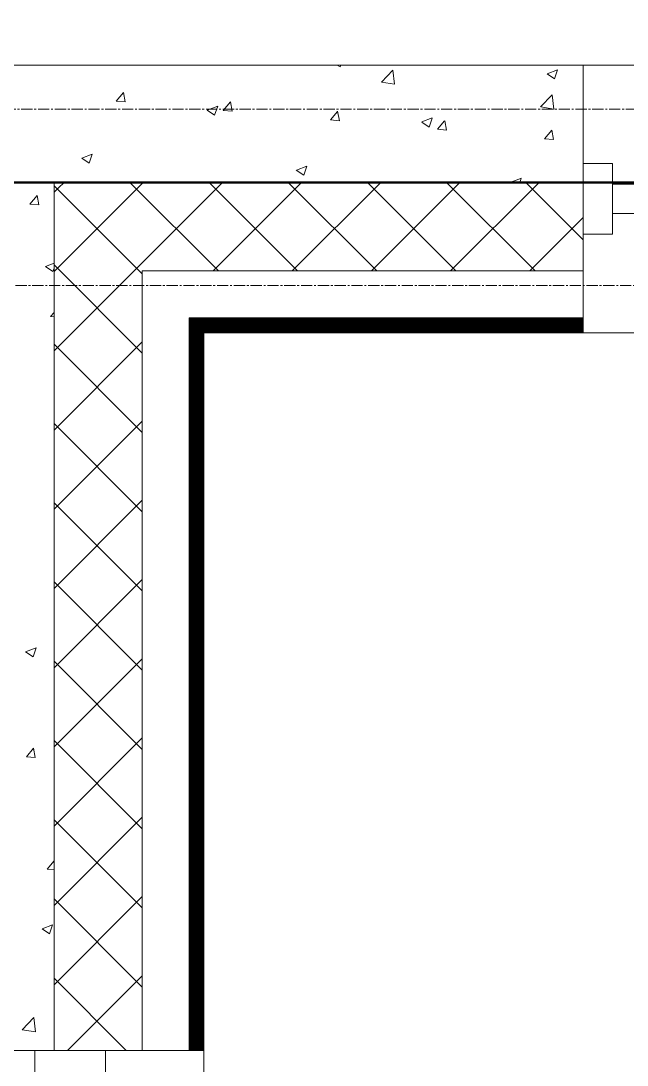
# Model space of a CAD drawing. Header units: millimetres. Extents: x -24360 to 609566, y -391049 to 148426.
# Drawn here: x 20143 to 21175, y 67075 to 68850 of the extents above; entities that cross this region are included whole.
import ezdxf

# ---------------------------------------------------------------- set-up
doc = ezdxf.new("R2010")
doc.units = ezdxf.units.MM
doc.linetypes.add('CENTER2', pattern=[28.575, 19.05, -3.175, 3.175, -3.175])
for name, color, linetype, lineweight in [('A-Wall_Материал_Газоблок_Контур', 250, 'Continuous', 0), ('АР_Окна', 4, 'Continuous', 5), ('АР_Стены ПЕНОблок', 52, 'Continuous', 20), ('АР_Тонкая', 254, 'Continuous', 5), ('АР_Утеплитель', 31, 'Continuous', 0), ('АР_Штриховка', 8, 'Continuous', 0)]:
    doc.layers.add(name, color=color, linetype=linetype, lineweight=lineweight)
doc.layers.add('АР_Оси_РД_100', color=7, linetype='Continuous', lineweight=0, true_color=0x525252)
doc.layers.add('РД_Оси_100', color=7, linetype='Continuous', lineweight=0, true_color=0x525252)
doc.layers.add('КР_Балки-0.5', color=60, linetype='Continuous', lineweight=50, plot=False)

# ---------------------------------------------------------------- blocks, each defined once
blk = doc.blocks.new('СОШ_2200_АР_ОСИ_М100_28.05.24')
at = {"layer": 'АР_Оси_РД_100', "linetype": 'CENTER2'}
for points in [[(95715.503, 68700), (-5454.958, 68700), (-5954.958, 68850)], [(78274.959, 68400), (-5454.958, 68400), (-5954.958, 68250)]]:
    blk.add_lwpolyline(points, dxfattribs=at)

msp = doc.modelspace()

# ---------------------------------------------------------------- linework, layer by layer
at = {"layer": 'A-Wall_Материал_Газоблок_Контур', "color": 18, "linetype": 'Continuous', "lineweight": 0, "true_color": 0x000000}
for p, q in [((23500, 68775), (21100, 68775)), ((21100, 68320), (23500, 68320)), ((20455, 65900), (20455, 67100))]:
    msp.add_line(p, q, dxfattribs=at)
at = {"layer": 'АР_Окна', "color": 18, "linetype": 'Continuous', "lineweight": 5, "true_color": 0x000000}
for p, q in [((23500, 68775), (21100, 68775)), ((21100, 68487.5), (21100, 68607.5)), ((21100, 68607.5), (21150, 68607.5)), ((21150, 68607.5), (21150, 68487.5)), ((21150, 68522.5), (21150, 68572.5)), ((21150, 68572.5), (23450, 68572.5)), ((23450, 68522.5), (21150, 68522.5)), ((21150, 68487.5), (21100, 68487.5)), ((23500, 68320), (21100, 68320)), ((20287.5, 67100), (20167.5, 67100)), ((20167.5, 67100), (20167.5, 67050)), ((20287.5, 67050), (20287.5, 67100)), ((20455, 67100), (20455, 65900))]:
    msp.add_line(p, q, dxfattribs=at)
at = {"layer": 'АР_Стены ПЕНОблок', "color": 18, "linetype": 'Continuous', "lineweight": 20, "true_color": 0x000000}
for p, q in [((21100, 68775), (20000, 68775)), ((21100, 68575), (21100, 68775)), ((20200, 67100), (20200, 68575)), ((20200, 68575), (21100, 68575)), ((20000, 67100), (20200, 67100))]:
    msp.add_line(p, q, dxfattribs=at)
at = {"layer": 'АР_Тонкая', "color": 18, "linetype": 'Continuous', "lineweight": 5, "true_color": 0x000000}
for p, q in [((20350, 68425), (20350, 67100)), ((21100, 68425), (20350, 68425)), ((21100, 68345), (21100, 68425)), ((20430, 67100), (20430, 68345)), ((20430, 68345), (20430, 67100)), ((20430, 68345), (21100, 68345)), ((21100, 68345), (20430, 68345)), ((21100, 68320), (21100, 68345)), ((20455, 67100), (20455, 68320)), ((20455, 68320), (21100, 68320)), ((20350, 67100), (20430, 67100)), ((20430, 67100), (20455, 67100))]:
    msp.add_line(p, q, dxfattribs=at)
at = {"layer": 'АР_Утеплитель', "color": 18, "linetype": 'Continuous', "lineweight": 0, "true_color": 0x000000}
for p, q in [((20200, 68575), (20200, 67100)), ((21100, 68575), (20200, 68575)), ((21100, 68425), (21100, 68575)), ((20350, 67100), (20350, 68425)), ((20350, 68425), (21100, 68425)), ((20200, 67100), (20350, 67100))]:
    msp.add_line(p, q, dxfattribs=at)
at = {"layer": 'АР_Штриховка', "color": 18, "linetype": 'Continuous', "lineweight": 0, "true_color": 0x000000}
for p, q in [((20681.877, 68775), (20686.59, 68771.821)), ((20686.595, 68771.819), (20687.663, 68775)), ((20756.785, 68745.747), (20776.569, 68766.366)), ((20779.404, 68742.247), (20776.598, 68766.369)), ((21039.01, 68760.054), (21056.795, 68766.881)), ((21051.626, 68751.477), (21056.776, 68766.826)), ((21038.986, 68760.001), (21051.621, 68751.479)), ((20305.696, 68713.525), (20317.941, 68728.118)), ((20320.984, 68712.215), (20318.047, 68728.137)), ((20756.806, 68745.702), (20779.396, 68742.198)), ((20305.696, 68713.524), (20320.878, 68712.196)), ((20487.881, 68697.586), (20500.126, 68712.179)), ((20503.168, 68696.276), (20500.231, 68712.197)), ((21027.864, 68703.705), (21047.648, 68724.324)), ((21050.483, 68700.205), (21047.677, 68724.327)), ((20460.539, 68698.42), (20473.173, 68689.898)), ((20460.563, 68698.473), (20478.348, 68705.3)), ((20473.179, 68689.896), (20478.329, 68705.245)), ((20487.881, 68697.585), (20503.063, 68696.256)), ((20670.065, 68681.647), (20682.311, 68696.24)), ((20685.352, 68680.337), (20682.415, 68696.258)), ((21027.885, 68703.66), (21050.475, 68700.156)), ((20670.065, 68681.646), (20685.247, 68680.317)), ((20825.57, 68678.078), (20838.204, 68669.556)), ((20825.594, 68678.131), (20843.378, 68684.958)), ((20838.21, 68669.554), (20843.36, 68684.903)), ((20852.25, 68665.708), (20864.495, 68680.301)), ((20867.536, 68664.398), (20864.6, 68680.319)), ((20852.25, 68665.707), (20867.432, 68664.378)), ((21034.435, 68649.769), (21046.68, 68664.362)), ((21049.721, 68648.458), (21046.784, 68664.38)), ((21034.435, 68649.767), (21049.617, 68648.439)), ((20247.146, 68616.551), (20264.931, 68623.377)), ((20259.763, 68607.974), (20264.913, 68623.323)), ((20247.122, 68616.498), (20259.757, 68607.976)), ((20612.153, 68596.155), (20624.788, 68587.633)), ((20612.177, 68596.208), (20629.962, 68603.035)), ((20624.793, 68587.631), (20629.943, 68602.98)), ((20350, 68419.832), (20200, 68569.832)), ((20208.16, 68566.84), (20216.321, 68575)), ((20275.512, 68499.488), (20351.025, 68575)), ((20479.536, 68425), (20329.536, 68575)), ((20342.864, 68432.136), (20485.729, 68575)), ((20614.239, 68425), (20464.239, 68575)), ((20470.432, 68425), (20620.432, 68575)), ((20748.943, 68425), (20598.943, 68575)), ((20605.136, 68425), (20755.136, 68575)), ((20883.647, 68425), (20733.647, 68575)), ((20739.84, 68425), (20889.84, 68575)), ((21018.351, 68425), (20868.351, 68575)), ((20874.544, 68425), (21024.544, 68575)), ((20977.184, 68575.813), (20978.389, 68575)), ((20977.208, 68575.866), (20994.993, 68582.693)), ((20992.412, 68575), (20994.974, 68582.638)), ((21100, 68478.055), (21003.055, 68575)), ((20158.755, 68538.407), (20171, 68553.001)), ((20174.043, 68537.097), (20171.106, 68553.019)), ((20200, 68558.679), (20208.16, 68566.84)), ((20158.755, 68538.406), (20173.937, 68537.078)), ((21009.248, 68425), (21100, 68515.752)), ((20200, 68423.975), (20275.512, 68499.488)), ((20185.32, 68432.31), (20197.955, 68423.788)), ((20185.344, 68432.362), (20200, 68437.988)), ((20197.96, 68423.786), (20200, 68429.864)), ((20350, 68285.128), (20200, 68435.128)), ((20200, 68289.272), (20342.864, 68432.136)), ((20193.998, 68347.351), (20200, 68354.503)), ((20193.998, 68347.349), (20200, 68346.824)), ((20430, 68345), (20430, 68345)), ((20430, 68345), (21100, 68345)), ((20430, 68344), (20431, 68344)), ((20430, 68343), (20432, 68343)), ((20430, 68342), (20433, 68342)), ((20430, 68341), (20434, 68341)), ((20430, 68340), (20435, 68340)), ((20430, 68339), (20436, 68339)), ((20430, 68338), (20437, 68338)), ((20431, 68344), (21100, 68344)), ((20432, 68343), (21100, 68343)), ((20433, 68342), (21100, 68342)), ((20434, 68341), (21100, 68341)), ((20435, 68340), (21100, 68340)), ((20436, 68339), (21100, 68339)), ((20437, 68338), (21100, 68338)), ((20430, 68337), (20438, 68337)), ((20430, 68336), (20439, 68336)), ((20430, 68335), (20440, 68335)), ((20430, 68334), (20441, 68334)), ((20430, 68333), (20442, 68333)), ((20430, 68332), (20443, 68332)), ((20430, 68331), (20444, 68331)), ((20430, 68330), (20445, 68330)), ((20430, 68329), (20446, 68329)), ((20430, 68328), (20447, 68328)), ((20430, 68327), (20448, 68327)), ((20430, 68326), (20449, 68326)), ((20430, 68325), (20450, 68325)), ((20430, 68324), (20451, 68324)), ((20430, 68323), (20452, 68323)), ((20430, 68322), (20453, 68322)), ((20430, 68321), (20454, 68321)), ((20430, 68320), (20455, 68320)), ((20438, 68337), (21100, 68337)), ((20439, 68336), (21100, 68336)), ((20440, 68335), (21100, 68335)), ((20441, 68334), (21100, 68334)), ((20442, 68333), (21100, 68333)), ((20443, 68332), (21100, 68332)), ((20444, 68331), (21100, 68331)), ((20445, 68330), (21100, 68330)), ((20446, 68329), (21100, 68329)), ((20447, 68328), (21100, 68328)), ((20448, 68327), (21100, 68327)), ((20449, 68326), (21100, 68326)), ((20450, 68325), (21100, 68325)), ((20451, 68324), (21100, 68324)), ((20452, 68323), (21100, 68323)), ((20453, 68322), (21100, 68322)), ((20454, 68321), (21100, 68321)), ((20200, 68154.568), (20350, 68304.568)), ((20430, 68319), (20455, 68319)), ((20430, 68318), (20455, 68318)), ((20430, 68317), (20455, 68317)), ((20430, 68316), (20455, 68316)), ((20430, 68315), (20455, 68315)), ((20430, 68314), (20455, 68314)), ((20430, 68313), (20455, 68313)), ((20430, 68312), (20455, 68312)), ((20430, 68311), (20455, 68311)), ((20430, 68310), (20455, 68310)), ((20430, 68309), (20455, 68309)), ((20430, 68308), (20455, 68308)), ((20430, 68307), (20455, 68307)), ((20430, 68306), (20455, 68306)), ((20430, 68305), (20455, 68305)), ((20430, 68304), (20455, 68304)), ((20430, 68303), (20455, 68303)), ((20350, 68150.424), (20200, 68300.424)), ((20430, 68302), (20455, 68302)), ((20430, 68301), (20455, 68301)), ((20430, 68300), (20455, 68300)), ((20430, 68299), (20455, 68299)), ((20430, 68298), (20455, 68298)), ((20430, 68297), (20455, 68297)), ((20430, 68296), (20455, 68296)), ((20430, 68295), (20455, 68295)), ((20430, 68294), (20455, 68294)), ((20430, 68293), (20455, 68293)), ((20430, 68292), (20455, 68292)), ((20430, 68291), (20455, 68291)), ((20430, 68290), (20455, 68290)), ((20430, 68289), (20455, 68289)), ((20430, 68288), (20455, 68288)), ((20430, 68287), (20455, 68287)), ((20430, 68286), (20455, 68286)), ((20430, 68285), (20455, 68285)), ((20430, 68284), (20455, 68284)), ((20430, 68283), (20455, 68283)), ((20430, 68282), (20455, 68282)), ((20430, 68281), (20455, 68281)), ((20430, 68280), (20455, 68280)), ((20430, 68279), (20455, 68279)), ((20430, 68278), (20455, 68278)), ((20430, 68277), (20455, 68277)), ((20430, 68276), (20455, 68276)), ((20430, 68275), (20455, 68275)), ((20430, 68274), (20455, 68274)), ((20430, 68273), (20455, 68273)), ((20430, 68272), (20455, 68272)), ((20430, 68271), (20455, 68271)), ((20430, 68270), (20455, 68270)), ((20430, 68269), (20455, 68269)), ((20430, 68268), (20455, 68268)), ((20430, 68267), (20455, 68267)), ((20430, 68266), (20455, 68266)), ((20430, 68265), (20455, 68265)), ((20430, 68264), (20455, 68264)), ((20430, 68263), (20455, 68263)), ((20430, 68262), (20455, 68262)), ((20430, 68261), (20455, 68261)), ((20430, 68260), (20455, 68260)), ((20430, 68259), (20455, 68259)), ((20430, 68258), (20455, 68258)), ((20430, 68257), (20455, 68257)), ((20430, 68256), (20455, 68256)), ((20430, 68255), (20455, 68255)), ((20430, 68254), (20455, 68254)), ((20430, 68253), (20455, 68253)), ((20430, 68252), (20455, 68252)), ((20430, 68251), (20455, 68251)), ((20430, 68250), (20455, 68250)), ((20430, 68249), (20455, 68249)), ((20430, 68248), (20455, 68248)), ((20430, 68247), (20455, 68247)), ((20430, 68246), (20455, 68246)), ((20430, 68245), (20455, 68245)), ((20430, 68244), (20455, 68244)), ((20430, 68243), (20455, 68243)), ((20430, 68242), (20455, 68242)), ((20430, 68241), (20455, 68241)), ((20430, 68240), (20455, 68240)), ((20430, 68239), (20455, 68239)), ((20430, 68238), (20455, 68238)), ((20430, 68237), (20455, 68237)), ((20430, 68236), (20455, 68236)), ((20430, 68235), (20455, 68235)), ((20430, 68234), (20455, 68234)), ((20430, 68233), (20455, 68233)), ((20430, 68232), (20455, 68232)), ((20430, 68231), (20455, 68231)), ((20430, 68230), (20455, 68230)), ((20430, 68229), (20455, 68229)), ((20430, 68228), (20455, 68228)), ((20430, 68227), (20455, 68227)), ((20430, 68226), (20455, 68226)), ((20430, 68225), (20455, 68225)), ((20430, 68224), (20455, 68224)), ((20430, 68223), (20455, 68223)), ((20430, 68222), (20455, 68222)), ((20430, 68221), (20455, 68221)), ((20430, 68220), (20455, 68220)), ((20430, 68219), (20455, 68219)), ((20430, 68218), (20455, 68218)), ((20430, 68217), (20455, 68217)), ((20430, 68216), (20455, 68216)), ((20430, 68215), (20455, 68215)), ((20430, 68214), (20455, 68214)), ((20430, 68213), (20455, 68213)), ((20430, 68212), (20455, 68212)), ((20430, 68211), (20455, 68211)), ((20430, 68210), (20455, 68210)), ((20430, 68209), (20455, 68209)), ((20430, 68208), (20455, 68208)), ((20430, 68207), (20455, 68207)), ((20430, 68206), (20455, 68206)), ((20430, 68205), (20455, 68205)), ((20430, 68204), (20455, 68204)), ((20430, 68203), (20455, 68203)), ((20430, 68202), (20455, 68202)), ((20430, 68201), (20455, 68201)), ((20430, 68200), (20455, 68200)), ((20430, 68199), (20455, 68199)), ((20430, 68198), (20455, 68198)), ((20430, 68197), (20455, 68197)), ((20430, 68196), (20455, 68196)), ((20430, 68195), (20455, 68195)), ((20430, 68194), (20455, 68194)), ((20430, 68193), (20455, 68193)), ((20430, 68192), (20455, 68192)), ((20430, 68191), (20455, 68191)), ((20430, 68190), (20455, 68190)), ((20430, 68189), (20455, 68189)), ((20430, 68188), (20455, 68188)), ((20430, 68187), (20455, 68187)), ((20430, 68186), (20455, 68186)), ((20430, 68185), (20455, 68185)), ((20430, 68184), (20455, 68184)), ((20430, 68183), (20455, 68183)), ((20430, 68182), (20455, 68182)), ((20430, 68181), (20455, 68181)), ((20430, 68180), (20455, 68180)), ((20430, 68179), (20455, 68179)), ((20430, 68178), (20455, 68178)), ((20200, 68019.864), (20350, 68169.864)), ((20350, 68015.72), (20200, 68165.72)), ((20430, 68177), (20455, 68177)), ((20430, 68176), (20455, 68176)), ((20430, 68175), (20455, 68175)), ((20430, 68174), (20455, 68174)), ((20430, 68173), (20455, 68173)), ((20430, 68172), (20455, 68172)), ((20430, 68171), (20455, 68171)), ((20430, 68170), (20455, 68170)), ((20430, 68169), (20455, 68169)), ((20430, 68168), (20455, 68168)), ((20430, 68167), (20455, 68167)), ((20430, 68166), (20455, 68166)), ((20430, 68165), (20455, 68165)), ((20430, 68164), (20455, 68164)), ((20430, 68163), (20455, 68163)), ((20430, 68162), (20455, 68162)), ((20430, 68161), (20455, 68161)), ((20430, 68160), (20455, 68160)), ((20430, 68159), (20455, 68159)), ((20430, 68158), (20455, 68158)), ((20430, 68157), (20455, 68157)), ((20430, 68156), (20455, 68156)), ((20430, 68155), (20455, 68155)), ((20430, 68154), (20455, 68154)), ((20430, 68153), (20455, 68153)), ((20430, 68152), (20455, 68152)), ((20430, 68151), (20455, 68151)), ((20430, 68150), (20455, 68150)), ((20430, 68149), (20455, 68149)), ((20430, 68148), (20455, 68148)), ((20430, 68147), (20455, 68147)), ((20430, 68146), (20455, 68146)), ((20430, 68145), (20455, 68145)), ((20430, 68144), (20455, 68144)), ((20430, 68143), (20455, 68143)), ((20430, 68142), (20455, 68142)), ((20430, 68141), (20455, 68141)), ((20430, 68140), (20455, 68140)), ((20430, 68139), (20455, 68139)), ((20430, 68138), (20455, 68138)), ((20430, 68137), (20455, 68137)), ((20430, 68136), (20455, 68136)), ((20430, 68135), (20455, 68135)), ((20430, 68134), (20455, 68134)), ((20430, 68133), (20455, 68133)), ((20430, 68132), (20455, 68132)), ((20430, 68131), (20455, 68131)), ((20430, 68130), (20455, 68130)), ((20430, 68129), (20455, 68129)), ((20430, 68128), (20455, 68128)), ((20430, 68127), (20455, 68127)), ((20430, 68126), (20455, 68126)), ((20430, 68125), (20455, 68125)), ((20430, 68124), (20455, 68124)), ((20430, 68123), (20455, 68123)), ((20430, 68122), (20455, 68122)), ((20430, 68121), (20455, 68121)), ((20430, 68120), (20455, 68120)), ((20430, 68119), (20455, 68119)), ((20430, 68118), (20455, 68118)), ((20430, 68117), (20455, 68117)), ((20430, 68116), (20455, 68116)), ((20430, 68115), (20455, 68115)), ((20430, 68114), (20455, 68114)), ((20430, 68113), (20455, 68113)), ((20430, 68112), (20455, 68112)), ((20430, 68111), (20455, 68111)), ((20430, 68110), (20455, 68110)), ((20430, 68109), (20455, 68109)), ((20430, 68108), (20455, 68108)), ((20430, 68107), (20455, 68107)), ((20430, 68106), (20455, 68106)), ((20430, 68105), (20455, 68105)), ((20430, 68104), (20455, 68104)), ((20430, 68103), (20455, 68103)), ((20430, 68102), (20455, 68102)), ((20430, 68101), (20455, 68101)), ((20430, 68100), (20455, 68100)), ((20430, 68099), (20455, 68099)), ((20430, 68098), (20455, 68098)), ((20430, 68097), (20455, 68097)), ((20430, 68096), (20455, 68096)), ((20430, 68095), (20455, 68095)), ((20430, 68094), (20455, 68094)), ((20430, 68093), (20455, 68093)), ((20430, 68092), (20455, 68092)), ((20430, 68091), (20455, 68091)), ((20430, 68090), (20455, 68090)), ((20430, 68089), (20455, 68089)), ((20430, 68088), (20455, 68088)), ((20430, 68087), (20455, 68087)), ((20430, 68086), (20455, 68086)), ((20430, 68085), (20455, 68085)), ((20430, 68084), (20455, 68084)), ((20430, 68083), (20455, 68083)), ((20430, 68082), (20455, 68082)), ((20430, 68081), (20455, 68081)), ((20430, 68080), (20455, 68080)), ((20430, 68079), (20455, 68079)), ((20430, 68078), (20455, 68078)), ((20430, 68077), (20455, 68077)), ((20430, 68076), (20455, 68076)), ((20430, 68075), (20455, 68075)), ((20430, 68074), (20455, 68074)), ((20430, 68073), (20455, 68073)), ((20430, 68072), (20455, 68072)), ((20430, 68071), (20455, 68071)), ((20430, 68070), (20455, 68070)), ((20430, 68069), (20455, 68069)), ((20430, 68068), (20455, 68068)), ((20430, 68067), (20455, 68067)), ((20430, 68066), (20455, 68066)), ((20430, 68065), (20455, 68065)), ((20430, 68064), (20455, 68064)), ((20430, 68063), (20455, 68063)), ((20430, 68062), (20455, 68062)), ((20430, 68061), (20455, 68061)), ((20430, 68060), (20455, 68060)), ((20430, 68059), (20455, 68059)), ((20430, 68058), (20455, 68058)), ((20430, 68057), (20455, 68057)), ((20430, 68056), (20455, 68056)), ((20430, 68055), (20455, 68055)), ((20430, 68054), (20455, 68054)), ((20430, 68053), (20455, 68053)), ((20430, 68052), (20455, 68052)), ((20430, 68051), (20455, 68051)), ((20430, 68050), (20455, 68050)), ((20430, 68049), (20455, 68049)), ((20430, 68048), (20455, 68048)), ((20430, 68047), (20455, 68047)), ((20430, 68046), (20455, 68046)), ((20430, 68045), (20455, 68045)), ((20430, 68044), (20455, 68044)), ((20430, 68043), (20455, 68043)), ((20430, 68042), (20455, 68042)), ((20430, 68041), (20455, 68041)), ((20430, 68040), (20455, 68040)), ((20430, 68039), (20455, 68039)), ((20430, 68038), (20455, 68038)), ((20430, 68037), (20455, 68037)), ((20430, 68036), (20455, 68036)), ((20200, 67885.16), (20350, 68035.16)), ((20350, 67881.016), (20200, 68031.016)), ((20430, 68035), (20455, 68035)), ((20430, 68034), (20455, 68034)), ((20430, 68033), (20455, 68033)), ((20430, 68032), (20455, 68032)), ((20430, 68031), (20455, 68031)), ((20430, 68030), (20455, 68030)), ((20430, 68029), (20455, 68029)), ((20430, 68028), (20455, 68028)), ((20430, 68027), (20455, 68027)), ((20430, 68026), (20455, 68026)), ((20430, 68025), (20455, 68025)), ((20430, 68024), (20455, 68024)), ((20430, 68023), (20455, 68023)), ((20430, 68022), (20455, 68022)), ((20430, 68021), (20455, 68021)), ((20430, 68020), (20455, 68020)), ((20430, 68019), (20455, 68019)), ((20430, 68018), (20455, 68018)), ((20430, 68017), (20455, 68017)), ((20430, 68016), (20455, 68016)), ((20430, 68015), (20455, 68015)), ((20430, 68014), (20455, 68014)), ((20430, 68013), (20455, 68013)), ((20430, 68012), (20455, 68012)), ((20430, 68011), (20455, 68011)), ((20430, 68010), (20455, 68010)), ((20430, 68009), (20455, 68009)), ((20430, 68008), (20455, 68008)), ((20430, 68007), (20455, 68007)), ((20430, 68006), (20455, 68006)), ((20430, 68005), (20455, 68005)), ((20430, 68004), (20455, 68004)), ((20430, 68003), (20455, 68003)), ((20430, 68002), (20455, 68002)), ((20430, 68001), (20455, 68001)), ((20430, 68000), (20455, 68000)), ((20430, 67999), (20455, 67999)), ((20430, 67998), (20455, 67998)), ((20430, 67997), (20455, 67997)), ((20430, 67996), (20455, 67996)), ((20430, 67995), (20455, 67995)), ((20430, 67994), (20455, 67994)), ((20430, 67993), (20455, 67993)), ((20430, 67992), (20455, 67992)), ((20430, 67991), (20455, 67991)), ((20430, 67990), (20455, 67990)), ((20430, 67989), (20455, 67989)), ((20430, 67988), (20455, 67988)), ((20430, 67987), (20455, 67987)), ((20430, 67986), (20455, 67986)), ((20430, 67985), (20455, 67985)), ((20430, 67984), (20455, 67984)), ((20430, 67983), (20455, 67983)), ((20430, 67982), (20455, 67982)), ((20430, 67981), (20455, 67981)), ((20430, 67980), (20455, 67980)), ((20430, 67979), (20455, 67979)), ((20430, 67978), (20455, 67978)), ((20430, 67977), (20455, 67977)), ((20430, 67976), (20455, 67976)), ((20430, 67975), (20455, 67975)), ((20430, 67974), (20455, 67974)), ((20430, 67973), (20455, 67973)), ((20430, 67972), (20455, 67972)), ((20430, 67971), (20455, 67971)), ((20430, 67970), (20455, 67970)), ((20430, 67969), (20455, 67969)), ((20430, 67968), (20455, 67968)), ((20430, 67967), (20455, 67967)), ((20430, 67966), (20455, 67966)), ((20430, 67965), (20455, 67965)), ((20430, 67964), (20455, 67964)), ((20430, 67963), (20455, 67963)), ((20430, 67962), (20455, 67962)), ((20430, 67961), (20455, 67961)), ((20430, 67960), (20455, 67960)), ((20430, 67959), (20455, 67959)), ((20430, 67958), (20455, 67958)), ((20430, 67957), (20455, 67957)), ((20430, 67956), (20455, 67956)), ((20430, 67955), (20455, 67955)), ((20430, 67954), (20455, 67954)), ((20430, 67953), (20455, 67953)), ((20430, 67952), (20455, 67952)), ((20430, 67951), (20455, 67951)), ((20430, 67950), (20455, 67950)), ((20430, 67949), (20455, 67949)), ((20430, 67948), (20455, 67948)), ((20430, 67947), (20455, 67947)), ((20430, 67946), (20455, 67946)), ((20430, 67945), (20455, 67945)), ((20430, 67944), (20455, 67944)), ((20430, 67943), (20455, 67943)), ((20430, 67942), (20455, 67942)), ((20430, 67941), (20455, 67941)), ((20430, 67940), (20455, 67940)), ((20430, 67939), (20455, 67939)), ((20430, 67938), (20455, 67938)), ((20430, 67937), (20455, 67937)), ((20430, 67936), (20455, 67936)), ((20430, 67935), (20455, 67935)), ((20430, 67934), (20455, 67934)), ((20430, 67933), (20455, 67933)), ((20430, 67932), (20455, 67932)), ((20430, 67931), (20455, 67931)), ((20430, 67930), (20455, 67930)), ((20430, 67929), (20455, 67929)), ((20430, 67928), (20455, 67928)), ((20430, 67927), (20455, 67927)), ((20430, 67926), (20455, 67926)), ((20430, 67925), (20455, 67925)), ((20430, 67924), (20455, 67924)), ((20430, 67923), (20455, 67923)), ((20430, 67922), (20455, 67922)), ((20430, 67921), (20455, 67921)), ((20430, 67920), (20455, 67920)), ((20430, 67919), (20455, 67919)), ((20430, 67918), (20455, 67918)), ((20430, 67917), (20455, 67917)), ((20430, 67916), (20455, 67916)), ((20430, 67915), (20455, 67915)), ((20430, 67914), (20455, 67914)), ((20430, 67913), (20455, 67913)), ((20430, 67912), (20455, 67912)), ((20200, 67750.456), (20350, 67900.456)), ((20350, 67746.313), (20200, 67896.313)), ((20430, 67911), (20455, 67911)), ((20430, 67910), (20455, 67910)), ((20430, 67909), (20455, 67909)), ((20430, 67908), (20455, 67908)), ((20430, 67907), (20455, 67907)), ((20430, 67906), (20455, 67906)), ((20430, 67905), (20455, 67905)), ((20430, 67904), (20455, 67904)), ((20430, 67903), (20455, 67903)), ((20430, 67902), (20455, 67902)), ((20430, 67901), (20455, 67901)), ((20430, 67900), (20455, 67900)), ((20430, 67899), (20455, 67899)), ((20430, 67898), (20455, 67898)), ((20430, 67897), (20455, 67897)), ((20430, 67896), (20455, 67896)), ((20430, 67895), (20455, 67895)), ((20430, 67894), (20455, 67894)), ((20430, 67893), (20455, 67893)), ((20430, 67892), (20455, 67892)), ((20430, 67891), (20455, 67891)), ((20430, 67890), (20455, 67890)), ((20430, 67889), (20455, 67889)), ((20430, 67888), (20455, 67888)), ((20430, 67887), (20455, 67887)), ((20430, 67886), (20455, 67886)), ((20430, 67885), (20455, 67885)), ((20430, 67884), (20455, 67884)), ((20430, 67883), (20455, 67883)), ((20430, 67882), (20455, 67882)), ((20430, 67881), (20455, 67881)), ((20430, 67880), (20455, 67880)), ((20430, 67879), (20455, 67879)), ((20430, 67878), (20455, 67878)), ((20430, 67877), (20455, 67877)), ((20430, 67876), (20455, 67876)), ((20430, 67875), (20455, 67875)), ((20430, 67874), (20455, 67874)), ((20430, 67873), (20455, 67873)), ((20430, 67872), (20455, 67872)), ((20430, 67871), (20455, 67871)), ((20430, 67870), (20455, 67870)), ((20430, 67869), (20455, 67869)), ((20430, 67868), (20455, 67868)), ((20430, 67867), (20455, 67867)), ((20430, 67866), (20455, 67866)), ((20430, 67865), (20455, 67865)), ((20430, 67864), (20455, 67864)), ((20430, 67863), (20455, 67863)), ((20430, 67862), (20455, 67862)), ((20430, 67861), (20455, 67861)), ((20430, 67860), (20455, 67860)), ((20430, 67859), (20455, 67859)), ((20430, 67858), (20455, 67858)), ((20430, 67857), (20455, 67857)), ((20430, 67856), (20455, 67856)), ((20430, 67855), (20455, 67855)), ((20430, 67854), (20455, 67854)), ((20430, 67853), (20455, 67853)), ((20430, 67852), (20455, 67852)), ((20430, 67851), (20455, 67851)), ((20430, 67850), (20455, 67850)), ((20430, 67849), (20455, 67849)), ((20430, 67848), (20455, 67848)), ((20430, 67847), (20455, 67847)), ((20430, 67846), (20455, 67846)), ((20430, 67845), (20455, 67845)), ((20430, 67844), (20455, 67844)), ((20430, 67843), (20455, 67843)), ((20430, 67842), (20455, 67842)), ((20430, 67841), (20455, 67841)), ((20430, 67840), (20455, 67840)), ((20430, 67839), (20455, 67839)), ((20430, 67838), (20455, 67838)), ((20430, 67837), (20455, 67837)), ((20430, 67836), (20455, 67836)), ((20430, 67835), (20455, 67835)), ((20430, 67834), (20455, 67834)), ((20430, 67833), (20455, 67833)), ((20430, 67832), (20455, 67832)), ((20430, 67831), (20455, 67831)), ((20430, 67830), (20455, 67830)), ((20430, 67829), (20455, 67829)), ((20430, 67828), (20455, 67828)), ((20430, 67827), (20455, 67827)), ((20430, 67826), (20455, 67826)), ((20430, 67825), (20455, 67825)), ((20430, 67824), (20455, 67824)), ((20430, 67823), (20455, 67823)), ((20430, 67822), (20455, 67822)), ((20430, 67821), (20455, 67821)), ((20430, 67820), (20455, 67820)), ((20430, 67819), (20455, 67819)), ((20430, 67818), (20455, 67818)), ((20430, 67817), (20455, 67817)), ((20430, 67816), (20455, 67816)), ((20430, 67815), (20455, 67815)), ((20430, 67814), (20455, 67814)), ((20430, 67813), (20455, 67813)), ((20430, 67812), (20455, 67812)), ((20430, 67811), (20455, 67811)), ((20430, 67810), (20455, 67810)), ((20430, 67809), (20455, 67809)), ((20430, 67808), (20455, 67808)), ((20430, 67807), (20455, 67807)), ((20430, 67806), (20455, 67806)), ((20430, 67805), (20455, 67805)), ((20430, 67804), (20455, 67804)), ((20430, 67803), (20455, 67803)), ((20430, 67802), (20455, 67802)), ((20430, 67801), (20455, 67801)), ((20430, 67800), (20455, 67800)), ((20430, 67799), (20455, 67799)), ((20430, 67798), (20455, 67798)), ((20430, 67797), (20455, 67797)), ((20430, 67796), (20455, 67796)), ((20430, 67795), (20455, 67795)), ((20430, 67794), (20455, 67794)), ((20430, 67793), (20455, 67793)), ((20430, 67792), (20455, 67792)), ((20430, 67791), (20455, 67791)), ((20430, 67790), (20455, 67790)), ((20430, 67789), (20455, 67789)), ((20430, 67788), (20455, 67788)), ((20151.529, 67777.481), (20164.163, 67768.958)), ((20151.552, 67777.533), (20169.337, 67784.36)), ((20164.169, 67768.957), (20169.319, 67784.306)), ((20430, 67787), (20455, 67787)), ((20430, 67786), (20455, 67786)), ((20430, 67785), (20455, 67785)), ((20430, 67784), (20455, 67784)), ((20430, 67783), (20455, 67783)), ((20430, 67782), (20455, 67782)), ((20430, 67781), (20455, 67781)), ((20430, 67780), (20455, 67780)), ((20430, 67779), (20455, 67779)), ((20430, 67778), (20455, 67778)), ((20430, 67777), (20455, 67777)), ((20430, 67776), (20455, 67776)), ((20430, 67775), (20455, 67775)), ((20430, 67774), (20455, 67774)), ((20430, 67773), (20455, 67773)), ((20430, 67772), (20455, 67772)), ((20430, 67771), (20455, 67771)), ((20430, 67770), (20455, 67770)), ((20200, 67615.752), (20350, 67765.752)), ((20350, 67611.609), (20200, 67761.609)), ((20430, 67769), (20455, 67769)), ((20430, 67768), (20455, 67768)), ((20430, 67767), (20455, 67767)), ((20430, 67766), (20455, 67766)), ((20430, 67765), (20455, 67765)), ((20430, 67764), (20455, 67764)), ((20430, 67763), (20455, 67763)), ((20430, 67762), (20455, 67762)), ((20430, 67761), (20455, 67761)), ((20430, 67760), (20455, 67760)), ((20430, 67759), (20455, 67759)), ((20430, 67758), (20455, 67758)), ((20430, 67757), (20455, 67757)), ((20430, 67756), (20455, 67756)), ((20430, 67755), (20455, 67755)), ((20430, 67754), (20455, 67754)), ((20430, 67753), (20455, 67753)), ((20430, 67752), (20455, 67752)), ((20430, 67751), (20455, 67751)), ((20430, 67750), (20455, 67750)), ((20430, 67749), (20455, 67749)), ((20430, 67748), (20455, 67748)), ((20430, 67747), (20455, 67747)), ((20430, 67746), (20455, 67746)), ((20430, 67745), (20455, 67745)), ((20430, 67744), (20455, 67744)), ((20430, 67743), (20455, 67743)), ((20430, 67742), (20455, 67742)), ((20430, 67741), (20455, 67741)), ((20430, 67740), (20455, 67740)), ((20430, 67739), (20455, 67739)), ((20430, 67738), (20455, 67738)), ((20430, 67737), (20455, 67737)), ((20430, 67736), (20455, 67736)), ((20430, 67735), (20455, 67735)), ((20430, 67734), (20455, 67734)), ((20430, 67733), (20455, 67733)), ((20430, 67732), (20455, 67732)), ((20430, 67731), (20455, 67731)), ((20430, 67730), (20455, 67730)), ((20430, 67729), (20455, 67729)), ((20430, 67728), (20455, 67728)), ((20430, 67727), (20455, 67727)), ((20430, 67726), (20455, 67726)), ((20430, 67725), (20455, 67725)), ((20430, 67724), (20455, 67724)), ((20430, 67723), (20455, 67723)), ((20430, 67722), (20455, 67722)), ((20430, 67721), (20455, 67721)), ((20430, 67720), (20455, 67720)), ((20430, 67719), (20455, 67719)), ((20430, 67718), (20455, 67718)), ((20430, 67717), (20455, 67717)), ((20430, 67716), (20455, 67716)), ((20430, 67715), (20455, 67715)), ((20430, 67714), (20455, 67714)), ((20430, 67713), (20455, 67713)), ((20430, 67712), (20455, 67712)), ((20430, 67711), (20455, 67711)), ((20430, 67710), (20455, 67710)), ((20430, 67709), (20455, 67709)), ((20430, 67708), (20455, 67708)), ((20430, 67707), (20455, 67707)), ((20430, 67706), (20455, 67706)), ((20430, 67705), (20455, 67705)), ((20430, 67704), (20455, 67704)), ((20430, 67703), (20455, 67703)), ((20430, 67702), (20455, 67702)), ((20430, 67701), (20455, 67701)), ((20430, 67700), (20455, 67700)), ((20430, 67699), (20455, 67699)), ((20430, 67698), (20455, 67698)), ((20430, 67697), (20455, 67697)), ((20430, 67696), (20455, 67696)), ((20430, 67695), (20455, 67695)), ((20430, 67694), (20455, 67694)), ((20430, 67693), (20455, 67693)), ((20430, 67692), (20455, 67692)), ((20430, 67691), (20455, 67691)), ((20430, 67690), (20455, 67690)), ((20430, 67689), (20455, 67689)), ((20430, 67688), (20455, 67688)), ((20430, 67687), (20455, 67687)), ((20430, 67686), (20455, 67686)), ((20430, 67685), (20455, 67685)), ((20430, 67684), (20455, 67684)), ((20430, 67683), (20455, 67683)), ((20430, 67682), (20455, 67682)), ((20430, 67681), (20455, 67681)), ((20430, 67680), (20455, 67680)), ((20430, 67679), (20455, 67679)), ((20430, 67678), (20455, 67678)), ((20430, 67677), (20455, 67677)), ((20430, 67676), (20455, 67676)), ((20430, 67675), (20455, 67675)), ((20430, 67674), (20455, 67674)), ((20430, 67673), (20455, 67673)), ((20430, 67672), (20455, 67672)), ((20430, 67671), (20455, 67671)), ((20430, 67670), (20455, 67670)), ((20430, 67669), (20455, 67669)), ((20430, 67668), (20455, 67668)), ((20430, 67667), (20455, 67667)), ((20430, 67666), (20455, 67666)), ((20430, 67665), (20455, 67665)), ((20430, 67664), (20455, 67664)), ((20430, 67663), (20455, 67663)), ((20430, 67662), (20455, 67662)), ((20430, 67661), (20455, 67661)), ((20430, 67660), (20455, 67660)), ((20430, 67659), (20455, 67659)), ((20430, 67658), (20455, 67658)), ((20430, 67657), (20455, 67657)), ((20430, 67656), (20455, 67656)), ((20430, 67655), (20455, 67655)), ((20430, 67654), (20455, 67654)), ((20430, 67653), (20455, 67653)), ((20430, 67652), (20455, 67652)), ((20430, 67651), (20455, 67651)), ((20430, 67650), (20455, 67650)), ((20430, 67649), (20455, 67649)), ((20430, 67648), (20455, 67648)), ((20430, 67647), (20455, 67647)), ((20430, 67646), (20455, 67646)), ((20200, 67481.048), (20350, 67631.048)), ((20430, 67645), (20455, 67645)), ((20430, 67644), (20455, 67644)), ((20430, 67643), (20455, 67643)), ((20430, 67642), (20455, 67642)), ((20430, 67641), (20455, 67641)), ((20430, 67640), (20455, 67640)), ((20430, 67639), (20455, 67639)), ((20430, 67638), (20455, 67638)), ((20430, 67637), (20455, 67637)), ((20430, 67636), (20455, 67636)), ((20430, 67635), (20455, 67635)), ((20430, 67634), (20455, 67634)), ((20430, 67633), (20455, 67633)), ((20430, 67632), (20455, 67632)), ((20430, 67631), (20455, 67631)), ((20430, 67630), (20455, 67630)), ((20430, 67629), (20455, 67629)), ((20430, 67628), (20455, 67628)), ((20152.787, 67599.062), (20165.032, 67613.655)), ((20168.073, 67597.752), (20165.136, 67613.673)), ((20350, 67476.905), (20200, 67626.905)), ((20430, 67627), (20455, 67627)), ((20430, 67626), (20455, 67626)), ((20430, 67625), (20455, 67625)), ((20430, 67624), (20455, 67624)), ((20430, 67623), (20455, 67623)), ((20430, 67622), (20455, 67622)), ((20430, 67621), (20455, 67621)), ((20430, 67620), (20455, 67620)), ((20430, 67619), (20455, 67619)), ((20430, 67618), (20455, 67618)), ((20430, 67617), (20455, 67617)), ((20430, 67616), (20455, 67616)), ((20430, 67615), (20455, 67615)), ((20430, 67614), (20455, 67614)), ((20430, 67613), (20455, 67613)), ((20430, 67612), (20455, 67612)), ((20430, 67611), (20455, 67611)), ((20430, 67610), (20455, 67610)), ((20152.787, 67599.061), (20167.969, 67597.733)), ((20430, 67609), (20455, 67609)), ((20430, 67608), (20455, 67608)), ((20430, 67607), (20455, 67607)), ((20430, 67606), (20455, 67606)), ((20430, 67605), (20455, 67605)), ((20430, 67604), (20455, 67604)), ((20430, 67603), (20455, 67603)), ((20430, 67602), (20455, 67602)), ((20430, 67601), (20455, 67601)), ((20430, 67600), (20455, 67600)), ((20430, 67599), (20455, 67599)), ((20430, 67598), (20455, 67598)), ((20430, 67597), (20455, 67597)), ((20430, 67596), (20455, 67596)), ((20430, 67595), (20455, 67595)), ((20430, 67594), (20455, 67594)), ((20430, 67593), (20455, 67593)), ((20430, 67592), (20455, 67592)), ((20430, 67591), (20455, 67591)), ((20430, 67590), (20455, 67590)), ((20430, 67589), (20455, 67589)), ((20430, 67588), (20455, 67588)), ((20430, 67587), (20455, 67587)), ((20430, 67586), (20455, 67586)), ((20430, 67585), (20455, 67585)), ((20430, 67584), (20455, 67584)), ((20430, 67583), (20455, 67583)), ((20430, 67582), (20455, 67582)), ((20430, 67581), (20455, 67581)), ((20430, 67580), (20455, 67580)), ((20430, 67579), (20455, 67579)), ((20430, 67578), (20455, 67578)), ((20430, 67577), (20455, 67577)), ((20430, 67576), (20455, 67576)), ((20430, 67575), (20455, 67575)), ((20430, 67574), (20455, 67574)), ((20430, 67573), (20455, 67573)), ((20430, 67572), (20455, 67572)), ((20430, 67571), (20455, 67571)), ((20430, 67570), (20455, 67570)), ((20430, 67569), (20455, 67569)), ((20430, 67568), (20455, 67568)), ((20430, 67567), (20455, 67567)), ((20430, 67566), (20455, 67566)), ((20430, 67565), (20455, 67565)), ((20430, 67564), (20455, 67564)), ((20430, 67563), (20455, 67563)), ((20430, 67562), (20455, 67562)), ((20430, 67561), (20455, 67561)), ((20430, 67560), (20455, 67560)), ((20430, 67559), (20455, 67559)), ((20430, 67558), (20455, 67558)), ((20430, 67557), (20455, 67557)), ((20430, 67556), (20455, 67556)), ((20430, 67555), (20455, 67555)), ((20430, 67554), (20455, 67554)), ((20430, 67553), (20455, 67553)), ((20430, 67552), (20455, 67552)), ((20430, 67551), (20455, 67551)), ((20430, 67550), (20455, 67550)), ((20430, 67549), (20455, 67549)), ((20430, 67548), (20455, 67548)), ((20430, 67547), (20455, 67547)), ((20430, 67546), (20455, 67546)), ((20430, 67545), (20455, 67545)), ((20430, 67544), (20455, 67544)), ((20430, 67543), (20455, 67543)), ((20430, 67542), (20455, 67542)), ((20430, 67541), (20455, 67541)), ((20430, 67540), (20455, 67540)), ((20430, 67539), (20455, 67539)), ((20430, 67538), (20455, 67538)), ((20430, 67537), (20455, 67537)), ((20430, 67536), (20455, 67536)), ((20430, 67535), (20455, 67535)), ((20430, 67534), (20455, 67534)), ((20430, 67533), (20455, 67533)), ((20430, 67532), (20455, 67532)), ((20430, 67531), (20455, 67531)), ((20430, 67530), (20455, 67530)), ((20430, 67529), (20455, 67529)), ((20430, 67528), (20455, 67528)), ((20430, 67527), (20455, 67527)), ((20430, 67526), (20455, 67526)), ((20430, 67525), (20455, 67525)), ((20430, 67524), (20455, 67524)), ((20430, 67523), (20455, 67523)), ((20430, 67522), (20455, 67522)), ((20430, 67521), (20455, 67521)), ((20430, 67520), (20455, 67520)), ((20430, 67519), (20455, 67519)), ((20430, 67518), (20455, 67518)), ((20430, 67517), (20455, 67517)), ((20430, 67516), (20455, 67516)), ((20430, 67515), (20455, 67515)), ((20430, 67514), (20455, 67514)), ((20430, 67513), (20455, 67513)), ((20430, 67512), (20455, 67512)), ((20430, 67511), (20455, 67511)), ((20430, 67510), (20455, 67510)), ((20430, 67509), (20455, 67509)), ((20430, 67508), (20455, 67508)), ((20430, 67507), (20455, 67507)), ((20430, 67506), (20455, 67506)), ((20430, 67505), (20455, 67505)), ((20430, 67504), (20455, 67504)), ((20200, 67346.345), (20350, 67496.345)), ((20350, 67342.201), (20200, 67492.201)), ((20430, 67503), (20455, 67503)), ((20430, 67502), (20455, 67502)), ((20430, 67501), (20455, 67501)), ((20430, 67500), (20455, 67500)), ((20430, 67499), (20455, 67499)), ((20430, 67498), (20455, 67498)), ((20430, 67497), (20455, 67497)), ((20430, 67496), (20455, 67496)), ((20430, 67495), (20455, 67495)), ((20430, 67494), (20455, 67494)), ((20430, 67493), (20455, 67493)), ((20430, 67492), (20455, 67492)), ((20430, 67491), (20455, 67491)), ((20430, 67490), (20455, 67490)), ((20430, 67489), (20455, 67489)), ((20430, 67488), (20455, 67488)), ((20430, 67487), (20455, 67487)), ((20430, 67486), (20455, 67486)), ((20430, 67485), (20455, 67485)), ((20430, 67484), (20455, 67484)), ((20430, 67483), (20455, 67483)), ((20430, 67482), (20455, 67482)), ((20430, 67481), (20455, 67481)), ((20430, 67480), (20455, 67480)), ((20430, 67479), (20455, 67479)), ((20430, 67478), (20455, 67478)), ((20430, 67477), (20455, 67477)), ((20430, 67476), (20455, 67476)), ((20430, 67475), (20455, 67475)), ((20430, 67474), (20455, 67474)), ((20430, 67473), (20455, 67473)), ((20430, 67472), (20455, 67472)), ((20430, 67471), (20455, 67471)), ((20430, 67470), (20455, 67470)), ((20430, 67469), (20455, 67469)), ((20430, 67468), (20455, 67468)), ((20430, 67467), (20455, 67467)), ((20430, 67466), (20455, 67466)), ((20430, 67465), (20455, 67465)), ((20430, 67464), (20455, 67464)), ((20430, 67463), (20455, 67463)), ((20430, 67462), (20455, 67462)), ((20430, 67461), (20455, 67461)), ((20430, 67460), (20455, 67460)), ((20430, 67459), (20455, 67459)), ((20430, 67458), (20455, 67458)), ((20430, 67457), (20455, 67457)), ((20430, 67456), (20455, 67456)), ((20430, 67455), (20455, 67455)), ((20430, 67454), (20455, 67454)), ((20430, 67453), (20455, 67453)), ((20430, 67452), (20455, 67452)), ((20430, 67451), (20455, 67451)), ((20430, 67450), (20455, 67450)), ((20430, 67449), (20455, 67449)), ((20430, 67448), (20455, 67448)), ((20430, 67447), (20455, 67447)), ((20430, 67446), (20455, 67446)), ((20430, 67445), (20455, 67445)), ((20430, 67444), (20455, 67444)), ((20430, 67443), (20455, 67443)), ((20430, 67442), (20455, 67442)), ((20430, 67441), (20455, 67441)), ((20430, 67440), (20455, 67440)), ((20430, 67439), (20455, 67439)), ((20430, 67438), (20455, 67438)), ((20430, 67437), (20455, 67437)), ((20430, 67436), (20455, 67436)), ((20430, 67435), (20455, 67435)), ((20430, 67434), (20455, 67434)), ((20430, 67433), (20455, 67433)), ((20188.031, 67408.005), (20200, 67422.27)), ((20430, 67432), (20455, 67432)), ((20430, 67431), (20455, 67431)), ((20430, 67430), (20455, 67430)), ((20430, 67429), (20455, 67429)), ((20430, 67428), (20455, 67428)), ((20430, 67427), (20455, 67427)), ((20430, 67426), (20455, 67426)), ((20430, 67425), (20455, 67425)), ((20430, 67424), (20455, 67424)), ((20430, 67423), (20455, 67423)), ((20430, 67422), (20455, 67422)), ((20430, 67421), (20455, 67421)), ((20430, 67420), (20455, 67420)), ((20430, 67419), (20455, 67419)), ((20430, 67418), (20455, 67418)), ((20430, 67417), (20455, 67417)), ((20430, 67416), (20455, 67416)), ((20430, 67415), (20455, 67415)), ((20188.031, 67408.004), (20200, 67406.957)), ((20430, 67414), (20455, 67414)), ((20430, 67413), (20455, 67413)), ((20430, 67412), (20455, 67412)), ((20430, 67411), (20455, 67411)), ((20430, 67410), (20455, 67410)), ((20430, 67409), (20455, 67409)), ((20430, 67408), (20455, 67408)), ((20430, 67407), (20455, 67407)), ((20430, 67406), (20455, 67406)), ((20430, 67405), (20455, 67405)), ((20430, 67404), (20455, 67404)), ((20430, 67403), (20455, 67403)), ((20430, 67402), (20455, 67402)), ((20430, 67401), (20455, 67401)), ((20430, 67400), (20455, 67400)), ((20430, 67399), (20455, 67399)), ((20430, 67398), (20455, 67398)), ((20430, 67397), (20455, 67397)), ((20430, 67396), (20455, 67396)), ((20430, 67395), (20455, 67395)), ((20430, 67394), (20455, 67394)), ((20430, 67393), (20455, 67393)), ((20430, 67392), (20455, 67392)), ((20430, 67391), (20455, 67391)), ((20430, 67390), (20455, 67390)), ((20430, 67389), (20455, 67389)), ((20430, 67388), (20455, 67388)), ((20430, 67387), (20455, 67387)), ((20430, 67386), (20455, 67386)), ((20430, 67385), (20455, 67385)), ((20430, 67384), (20455, 67384)), ((20430, 67383), (20455, 67383)), ((20430, 67382), (20455, 67382)), ((20430, 67381), (20455, 67381)), ((20430, 67380), (20455, 67380)), ((20200, 67211.641), (20350, 67361.641)), ((20430, 67379), (20455, 67379)), ((20430, 67378), (20455, 67378)), ((20430, 67377), (20455, 67377)), ((20430, 67376), (20455, 67376)), ((20430, 67375), (20455, 67375)), ((20430, 67374), (20455, 67374)), ((20430, 67373), (20455, 67373)), ((20430, 67372), (20455, 67372)), ((20430, 67371), (20455, 67371)), ((20430, 67370), (20455, 67370)), ((20430, 67369), (20455, 67369)), ((20430, 67368), (20455, 67368)), ((20430, 67367), (20455, 67367)), ((20430, 67366), (20455, 67366)), ((20430, 67365), (20455, 67365)), ((20430, 67364), (20455, 67364)), ((20430, 67363), (20455, 67363)), ((20430, 67362), (20455, 67362)), ((20350, 67207.497), (20200, 67357.497)), ((20430, 67361), (20455, 67361)), ((20430, 67360), (20455, 67360)), ((20430, 67359), (20455, 67359)), ((20430, 67358), (20455, 67358)), ((20430, 67357), (20455, 67357)), ((20430, 67356), (20455, 67356)), ((20430, 67355), (20455, 67355)), ((20430, 67354), (20455, 67354)), ((20430, 67353), (20455, 67353)), ((20430, 67352), (20455, 67352)), ((20430, 67351), (20455, 67351)), ((20430, 67350), (20455, 67350)), ((20430, 67349), (20455, 67349)), ((20430, 67348), (20455, 67348)), ((20430, 67347), (20455, 67347)), ((20430, 67346), (20455, 67346)), ((20430, 67345), (20455, 67345)), ((20430, 67344), (20455, 67344)), ((20430, 67343), (20455, 67343)), ((20430, 67342), (20455, 67342)), ((20430, 67341), (20455, 67341)), ((20430, 67340), (20455, 67340)), ((20430, 67339), (20455, 67339)), ((20430, 67338), (20455, 67338)), ((20430, 67337), (20455, 67337)), ((20430, 67336), (20455, 67336)), ((20430, 67335), (20455, 67335)), ((20430, 67334), (20455, 67334)), ((20430, 67333), (20455, 67333)), ((20430, 67332), (20455, 67332)), ((20430, 67331), (20455, 67331)), ((20430, 67330), (20455, 67330)), ((20430, 67329), (20455, 67329)), ((20430, 67328), (20455, 67328)), ((20430, 67327), (20455, 67327)), ((20430, 67326), (20455, 67326)), ((20179.563, 67306.891), (20197.347, 67313.718)), ((20192.179, 67298.316), (20197.329, 67313.665)), ((20430, 67325), (20455, 67325)), ((20430, 67324), (20455, 67324)), ((20430, 67323), (20455, 67323)), ((20430, 67322), (20455, 67322)), ((20430, 67321), (20455, 67321)), ((20430, 67320), (20455, 67320)), ((20430, 67319), (20455, 67319)), ((20430, 67318), (20455, 67318)), ((20430, 67317), (20455, 67317)), ((20430, 67316), (20455, 67316)), ((20430, 67315), (20455, 67315)), ((20430, 67314), (20455, 67314)), ((20430, 67313), (20455, 67313)), ((20430, 67312), (20455, 67312)), ((20430, 67311), (20455, 67311)), ((20430, 67310), (20455, 67310)), ((20430, 67309), (20455, 67309)), ((20179.539, 67306.839), (20192.174, 67298.317)), ((20430, 67308), (20455, 67308)), ((20430, 67307), (20455, 67307)), ((20430, 67306), (20455, 67306)), ((20430, 67305), (20455, 67305)), ((20430, 67304), (20455, 67304)), ((20430, 67303), (20455, 67303)), ((20430, 67302), (20455, 67302)), ((20430, 67301), (20455, 67301)), ((20430, 67300), (20455, 67300)), ((20430, 67299), (20455, 67299)), ((20430, 67298), (20455, 67298)), ((20430, 67297), (20455, 67297)), ((20430, 67296), (20455, 67296)), ((20430, 67295), (20455, 67295)), ((20430, 67294), (20455, 67294)), ((20430, 67293), (20455, 67293)), ((20430, 67292), (20455, 67292)), ((20430, 67291), (20455, 67291)), ((20430, 67290), (20455, 67290)), ((20430, 67289), (20455, 67289)), ((20430, 67288), (20455, 67288)), ((20430, 67287), (20455, 67287)), ((20430, 67286), (20455, 67286)), ((20430, 67285), (20455, 67285)), ((20430, 67284), (20455, 67284)), ((20430, 67283), (20455, 67283)), ((20430, 67282), (20455, 67282)), ((20430, 67281), (20455, 67281)), ((20430, 67280), (20455, 67280)), ((20430, 67279), (20455, 67279)), ((20430, 67278), (20455, 67278)), ((20430, 67277), (20455, 67277)), ((20430, 67276), (20455, 67276)), ((20430, 67275), (20455, 67275)), ((20430, 67274), (20455, 67274)), ((20430, 67273), (20455, 67273)), ((20430, 67272), (20455, 67272)), ((20430, 67271), (20455, 67271)), ((20430, 67270), (20455, 67270)), ((20430, 67269), (20455, 67269)), ((20430, 67268), (20455, 67268)), ((20430, 67267), (20455, 67267)), ((20430, 67266), (20455, 67266)), ((20430, 67265), (20455, 67265)), ((20430, 67264), (20455, 67264)), ((20430, 67263), (20455, 67263)), ((20430, 67262), (20455, 67262)), ((20430, 67261), (20455, 67261)), ((20430, 67260), (20455, 67260)), ((20430, 67259), (20455, 67259)), ((20430, 67258), (20455, 67258)), ((20430, 67257), (20455, 67257)), ((20430, 67256), (20455, 67256)), ((20430, 67255), (20455, 67255)), ((20430, 67254), (20455, 67254)), ((20430, 67253), (20455, 67253)), ((20430, 67252), (20455, 67252)), ((20430, 67251), (20455, 67251)), ((20430, 67250), (20455, 67250)), ((20430, 67249), (20455, 67249)), ((20430, 67248), (20455, 67248)), ((20430, 67247), (20455, 67247)), ((20430, 67246), (20455, 67246)), ((20430, 67245), (20455, 67245)), ((20430, 67244), (20455, 67244)), ((20430, 67243), (20455, 67243)), ((20430, 67242), (20455, 67242)), ((20430, 67241), (20455, 67241)), ((20430, 67240), (20455, 67240)), ((20430, 67239), (20455, 67239)), ((20430, 67238), (20455, 67238)), ((20322.793, 67100), (20200, 67222.793)), ((20223.063, 67100), (20350, 67226.937)), ((20430, 67237), (20455, 67237)), ((20430, 67236), (20455, 67236)), ((20430, 67235), (20455, 67235)), ((20430, 67234), (20455, 67234)), ((20430, 67233), (20455, 67233)), ((20430, 67232), (20455, 67232)), ((20430, 67231), (20455, 67231)), ((20430, 67230), (20455, 67230)), ((20430, 67229), (20455, 67229)), ((20430, 67228), (20455, 67228)), ((20430, 67227), (20455, 67227)), ((20430, 67226), (20455, 67226)), ((20430, 67225), (20455, 67225)), ((20430, 67224), (20455, 67224)), ((20430, 67223), (20455, 67223)), ((20430, 67222), (20455, 67222)), ((20430, 67221), (20455, 67221)), ((20430, 67220), (20455, 67220)), ((20430, 67219), (20455, 67219)), ((20430, 67218), (20455, 67218)), ((20430, 67217), (20455, 67217)), ((20430, 67216), (20455, 67216)), ((20430, 67215), (20455, 67215)), ((20430, 67214), (20455, 67214)), ((20430, 67213), (20455, 67213)), ((20430, 67212), (20455, 67212)), ((20430, 67211), (20455, 67211)), ((20430, 67210), (20455, 67210)), ((20430, 67209), (20455, 67209)), ((20430, 67208), (20455, 67208)), ((20430, 67207), (20455, 67207)), ((20430, 67206), (20455, 67206)), ((20430, 67205), (20455, 67205)), ((20430, 67204), (20455, 67204)), ((20430, 67203), (20455, 67203)), ((20430, 67202), (20455, 67202)), ((20430, 67201), (20455, 67201)), ((20430, 67200), (20455, 67200)), ((20430, 67199), (20455, 67199)), ((20430, 67198), (20455, 67198)), ((20430, 67197), (20455, 67197)), ((20430, 67196), (20455, 67196)), ((20430, 67195), (20455, 67195)), ((20430, 67194), (20455, 67194)), ((20430, 67193), (20455, 67193)), ((20430, 67192), (20455, 67192)), ((20430, 67191), (20455, 67191)), ((20430, 67190), (20455, 67190)), ((20430, 67189), (20455, 67189)), ((20430, 67188), (20455, 67188)), ((20430, 67187), (20455, 67187)), ((20430, 67186), (20455, 67186)), ((20430, 67185), (20455, 67185)), ((20430, 67184), (20455, 67184)), ((20430, 67183), (20455, 67183)), ((20430, 67182), (20455, 67182)), ((20430, 67181), (20455, 67181)), ((20430, 67180), (20455, 67180)), ((20430, 67179), (20455, 67179)), ((20430, 67178), (20455, 67178)), ((20430, 67177), (20455, 67177)), ((20430, 67176), (20455, 67176)), ((20430, 67175), (20455, 67175)), ((20430, 67174), (20455, 67174)), ((20430, 67173), (20455, 67173)), ((20430, 67172), (20455, 67172)), ((20430, 67171), (20455, 67171)), ((20430, 67170), (20455, 67170)), ((20430, 67169), (20455, 67169)), ((20430, 67168), (20455, 67168)), ((20430, 67167), (20455, 67167)), ((20145.597, 67135.063), (20165.381, 67155.682)), ((20168.216, 67131.563), (20165.409, 67155.685)), ((20430, 67166), (20455, 67166)), ((20430, 67165), (20455, 67165)), ((20430, 67164), (20455, 67164)), ((20430, 67163), (20455, 67163)), ((20430, 67162), (20455, 67162)), ((20430, 67161), (20455, 67161)), ((20430, 67160), (20455, 67160)), ((20430, 67159), (20455, 67159)), ((20430, 67158), (20455, 67158)), ((20430, 67157), (20455, 67157)), ((20430, 67156), (20455, 67156)), ((20430, 67155), (20455, 67155)), ((20430, 67154), (20455, 67154)), ((20430, 67153), (20455, 67153)), ((20430, 67152), (20455, 67152)), ((20430, 67151), (20455, 67151)), ((20430, 67150), (20455, 67150)), ((20430, 67149), (20455, 67149)), ((20145.618, 67135.019), (20168.208, 67131.515)), ((20430, 67148), (20455, 67148)), ((20430, 67147), (20455, 67147)), ((20430, 67146), (20455, 67146)), ((20430, 67145), (20455, 67145)), ((20430, 67144), (20455, 67144)), ((20430, 67143), (20455, 67143)), ((20430, 67142), (20455, 67142)), ((20430, 67141), (20455, 67141)), ((20430, 67140), (20455, 67140)), ((20430, 67139), (20455, 67139)), ((20430, 67138), (20455, 67138)), ((20430, 67137), (20455, 67137)), ((20430, 67136), (20455, 67136)), ((20430, 67135), (20455, 67135)), ((20430, 67134), (20455, 67134)), ((20430, 67133), (20455, 67133)), ((20430, 67132), (20455, 67132)), ((20430, 67131), (20455, 67131)), ((20430, 67130), (20455, 67130)), ((20430, 67129), (20455, 67129)), ((20430, 67128), (20455, 67128)), ((20430, 67127), (20455, 67127)), ((20430, 67126), (20455, 67126)), ((20430, 67125), (20455, 67125)), ((20430, 67124), (20455, 67124)), ((20430, 67123), (20455, 67123)), ((20430, 67122), (20455, 67122)), ((20430, 67121), (20455, 67121)), ((20430, 67120), (20455, 67120)), ((20430, 67119), (20455, 67119)), ((20430, 67118), (20455, 67118)), ((20430, 67117), (20455, 67117)), ((20430, 67116), (20455, 67116)), ((20430, 67115), (20455, 67115)), ((20430, 67114), (20455, 67114)), ((20430, 67113), (20455, 67113)), ((20430, 67112), (20455, 67112)), ((20430, 67111), (20455, 67111)), ((20430, 67110), (20455, 67110)), ((20430, 67109), (20455, 67109)), ((20430, 67108), (20455, 67108)), ((20430, 67107), (20455, 67107)), ((20430, 67106), (20455, 67106)), ((20430, 67105), (20455, 67105)), ((20430, 67104), (20455, 67104)), ((20430, 67103), (20455, 67103)), ((20430, 67102), (20455, 67102)), ((20430, 67101), (20455, 67101)), ((20430, 67100), (20455, 67100))]:
    msp.add_line(p, q, dxfattribs=at)
at = {"layer": 'КР_Балки-0.5', "color": 18, "ltscale": 200, "true_color": 0x000000}
msp.add_line((27400, 68575), (12725.048, 68575.008), dxfattribs=at)
msp.add_line((27400, 68575), (12725.048, 68575.008), dxfattribs=at)

# ---------------------------------------------------------------- block references
at = {"layer": 'РД_Оси_100'}
msp.add_blockref('СОШ_2200_АР_ОСИ_М100_28.05.24', (0, 0), dxfattribs=at)

doc.saveas('drawing.dxf')
